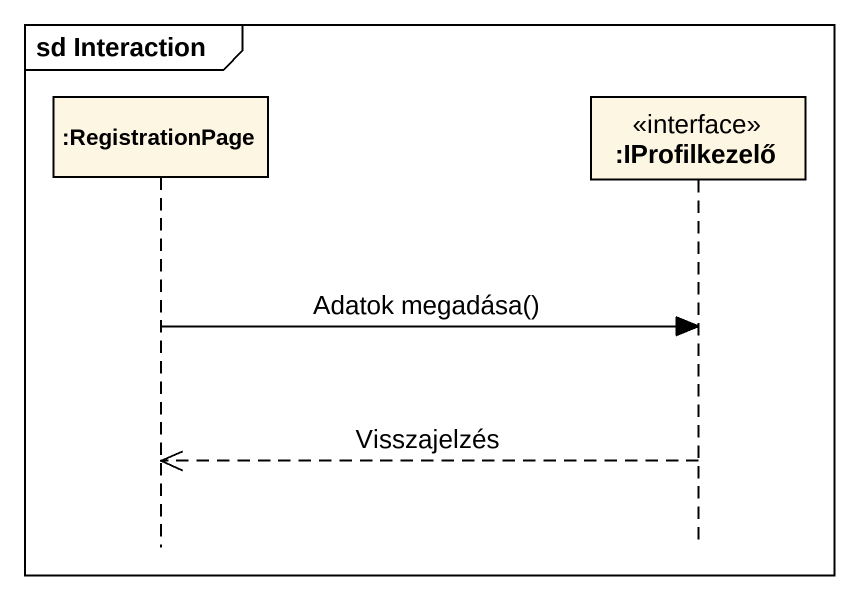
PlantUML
@startuml
mainframe sd Interaction
hide footbox
participant ":RegistrationPage" as RegistrationPage
participant ":IProfilkezelő" as IProfilkezelő <<interface>>

RegistrationPage -> IProfilkezelő : Adatok megadása()
IProfilkezelő -->> RegistrationPage : Visszajelzés
@enduml
